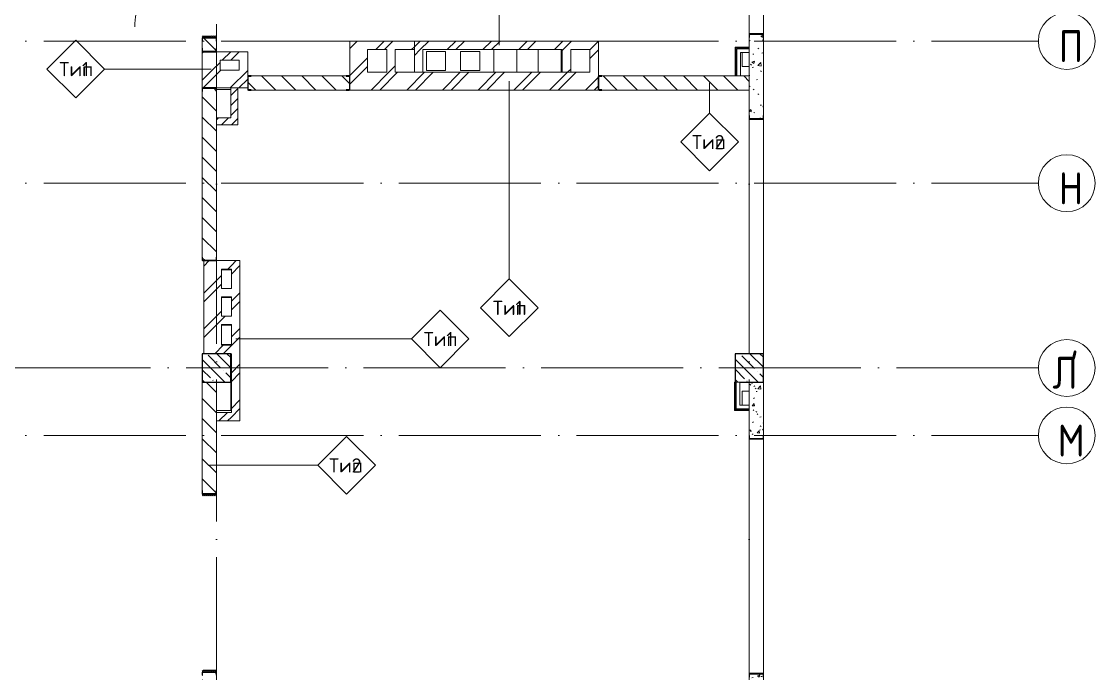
# Model space of a CAD drawing. Header units: millimetres. Extents: x -68946 to 288321, y -402657 to 324925.
# Drawn here: x 171213 to 186348, y -84360 to -75185 of the extents above; entities that cross this region are included whole.
import ezdxf

# ---------------------------------------------------------------- set-up
doc = ezdxf.new("R2010")
doc.units = ezdxf.units.MM
doc.linetypes.add('ADSK_Линия сетки', pattern=[2500, 2000, -250, 0, -250])
for name, color, linetype, lineweight in [('A-DOOR-____-OTLN', 250, 'Continuous', 5), ('A-FLOR-____-OTLN', 192, 'Continuous', 9), ('A-WALL-____-IDEN', 250, 'Continuous', 9), ('A-WALL-____-MCUT', 250, 'Continuous', 13), ('A-WALL-____-PATT', 250, 'Continuous', 13), ('A-WALL-FNSH-MCUT', 250, 'Continuous', 13), ('I-WALL-____-OTLN', 250, 'Continuous', 9), ('S-COLS-____-MCUT', 250, 'Continuous', 25), ('S-COLS-____-OTLN', 250, 'Continuous', 9), ('S-GRID-____-IDEN', 250, 'Continuous', 9), ('S-GRID-____-OTLN', 250, 'Continuous', 9)]:
    doc.layers.add(name, color=color, linetype=linetype, lineweight=lineweight)
doc.styles.add('GOST Common', font='', dxfattribs={"width": 0.9, "height": 350})
doc.styles.add('ISOCPEUR_3', font='isocpeur.ttf', dxfattribs={"height": 250})
doc.styles.get('GOST Common').set_extended_font_data('GOST Common')
pattern_1 = [(135, (28708.77, -120984.93), (-141.42136, -141.42136), [])]
pattern_2 = [(50, (28708.77, -120984.93), (364.36793, -31.8783), [38.1, -419.1]), (355, (28708.77, -120984.93), (-70.48585, 382.1133), [30.48, -335.28]), (100.451, (28739.14, -120987.6), (293.885, 350.2334), [32.38, -356.18]), (46.184, (28708.77, -120883.33), (542.1585, -84.0858), [57.15, -628.65]), (96.636, (28753.95, -120890.34), (474.8049, 494.8554), [48.57, -534.27]), (351.184, (28708.8, -120883.33), (474.8102, 494.85), [45.72, -502.92]), (21, (28759.57, -120908.73), (303.22847, -204.53046), [38.1, -419.1]), (326, (28759.57, -120908.73), (123.6039, 368.37604), [30.48, -335.28]), (71.451, (28784.84, -120925.78), (426.8341, 163.8427), [32.38, -356.18]), (37.5, (28708.77, -120984.93), (6.17665, 169.11015), [16.764, -314.452, 16.764, -323.596, -336.55]), (37.5, (28708.77, -120984.93), (6.17665, 169.11015), [-671.576, 16.764, -319.786]), (7.5, (28708.77, -120984.93), (133.63888, 200.3615), [16.764, -177.292, 16.764, -306.832, -128.27]), (7.5, (28708.77, -120984.93), (133.63888, 200.3615), [-517.652, 16.764, -111.506]), (327.5, (28595.49, -120984.93), (271.18182, -11.45836), [16.764, -110.236, 16.764, -379.476, -525.78]), (327.5, (28595.49, -120984.93), (271.18182, -11.45836), [-523.24, 16.764, -509.016]), (317.5, (28544.7, -120984.93), (296.2585, 50.85285), [16.764, -148.336, 16.764, -246.38, -373.38]), (317.5, (28544.7, -120984.93), (296.2585, 50.85285), [-428.244, 16.764, -356.616])]
pattern_3 = [(45, (28708.77, -120984.93), (-251.4472, 251.4472), []), (45, (28708.77, -120603.93), (-251.4472, 251.4472), [])]
pattern_4 = [(45, (28708.77, -120984.93), (-70.71068, 70.71068), [])]

# ---------------------------------------------------------------- blocks, each defined once
blk = doc.blocks.new('Дверь_СКБ_1Ст_Фрамуга1 - Н_ВВ-9_1250x2600h_Лаборантская-42097379-АР1_Кладочный план 2 этажа С2и3')
at = {"layer": 'A-DOOR-____-OTLN'}
h = blk.add_hatch(dxfattribs=at)
h.set_pattern_fill('FP_9', color=256, style=0, pattern_type=2)
h.set_pattern_definition([(45, (-446.384, 164.685), (-14.1421, 14.1421), []), (135, (-446.384, 164.685), (-14.1421, -14.1421), [])])
h.paths.add_polyline_path([(-612, -100), (-587, -100), (-587, 100), (-612, 100)])
h = blk.add_hatch(dxfattribs=at)
h.set_pattern_fill('FP_8', color=256, style=0, pattern_type=2)
h.set_pattern_definition([(135, (1676.41, 164.685), (-14.14214, -14.14214), []), (225, (1676.41, 164.685), (14.14214, -14.14214), [])])
h.paths.add_polyline_path([(613, -100), (638, -100), (638, 100), (613, 100)])
at = {"layer": 'A-DOOR-____-OTLN', "color": 255}
blk.add_arc((-463, 100), 950, 360, 90, dxfattribs=at)
blk = doc.blocks.new('Дверь_СКБ_2Ст_Фрамуга2 - Н_ВВ-3_2500x2600h_Учебные помещения_Фрамуга слева-V1-АР1_Кладочный план 2 этажа С2и3')
at = {"layer": 'A-DOOR-____-OTLN'}
h = blk.add_hatch(dxfattribs=at)
h.set_pattern_fill('FP_5', color=256, style=0, pattern_type=2)
h.set_pattern_definition([(45, (-1071.384, 164.685), (-14.1421, 14.1421), []), (135, (-1071.384, 164.685), (-14.1421, -14.1421), [])])
h.paths.add_polyline_path([(-1212, -100), (-1212, 100), (-1237, 99), (-1237, -100)])
h = blk.add_hatch(dxfattribs=at)
h.set_pattern_fill('FP_4', color=256, style=0, pattern_type=2)
h.set_pattern_definition([(135, (1051.41, 164.685), (-14.1421, -14.1421), []), (225, (1051.41, 164.685), (14.1421, -14.1421), [])])
h.paths.add_polyline_path([(1263, -100), (1263, 100), (1238, 100), (1238, -100)])
blk = doc.blocks.new('BSC_Колонна _Прямоугольная - 400x400-V28-АР1_Кладочный план 2 этажа С2и3')
at = {"layer": 'S-COLS-____-OTLN', "lineweight": 5}
h = blk.add_hatch(dxfattribs=at)
h.set_pattern_fill('FP_69', color=256, style=0, pattern_type=2)
h.set_pattern_definition([(135, (-145250, -40925), (-142.56192, -142.56192), []), (135, (-145107.44, -40925), (-142.56192, -142.56192), [252.016, -50.403, 3.353, -47.05])])
h.paths.add_polyline_path([(-200, -200), (200, -200), (200, 200), (-200, 200), (-200, -111)])
at = {"layer": 'S-COLS-____-MCUT'}
for p, q in [((200, 200), (-200, 200)), ((-200, 200), (-200, -200)), ((200, -200), (200, 200)), ((-200, -200), (200, -200))]:
    blk.add_line(p, q, dxfattribs=at)
blk = doc.blocks.new('ADSK_КолоннаНесущая_Швеллер_Гнутый_ГОСТ 8278-83 - 200х50х4_таб_1 2-38569602-АР1_Кладочный план 2 этажа С2и3')
at = {"layer": 'S-COLS-____-MCUT'}
for p, q in [((-10.1, 90), (-10.1, -90)), ((-6.1, -90), (-6.1, 90)), ((39.9, 100), (-0.1, 100)), ((-0.1, 96), (39.9, 96)), ((39.9, 96), (39.9, 100)), ((39.9, -96), (-0.1, -96)), ((-0.1, -100), (39.9, -100)), ((39.9, -100), (39.9, -96))]:
    blk.add_line(p, q, dxfattribs=at)
for centre, radius, start, end in [((-0.1, 90), 10, 90, 180), ((-0.1, 90), 6, 90, 180), ((-0.1, -90), 10, 180, 270), ((-0.1, -90), 6, 180, 270)]:
    blk.add_arc(centre, radius, start, end, dxfattribs=at)
blk = doc.blocks.new('ADSK_КолоннаНесущая_Швеллер_Гнутый_ГОСТ 8278-83 - 200х50х4_таб_1 2-V41-АР1_Кладочный план 2 этажа С2и3')
at = {"layer": 'S-COLS-____-MCUT'}
for p, q in [((-10.1, 90), (-10.1, -90)), ((-6.1, -90), (-6.1, 90)), ((39.9, 100), (-0.1, 100)), ((-0.1, 96), (39.9, 96)), ((39.9, 96), (39.9, 100)), ((39.9, -96), (-0.1, -96)), ((-0.1, -100), (39.9, -100)), ((39.9, -100), (39.9, -96))]:
    blk.add_line(p, q, dxfattribs=at)
for centre, radius, start, end in [((-0.1, 90), 10, 90, 180), ((-0.1, 90), 6, 90, 180), ((-0.1, -90), 10, 180, 270), ((-0.1, -90), 6, 180, 270)]:
    blk.add_arc(centre, radius, start, end, dxfattribs=at)
blk = doc.blocks.new('ADSK_КолоннаНесущая_Швеллер_Гнутый_ГОСТ 8278-83 - 200х50х4_таб_1 2-V42-АР1_Кладочный план 2 этажа С2и3')
at = {"layer": 'S-COLS-____-MCUT'}
for p, q in [((-6, -90), (-6, 90)), ((0, 96), (40, 96)), ((40, 100), (20, 100)), ((40, 96), (40, 100)), ((40, -96), (0, -96)), ((20, -100), (40, -100)), ((40, -100), (40, -96))]:
    blk.add_line(p, q, dxfattribs=at)
for centre, radius, start, end in [((0, 90), 10, 90.3368, 180), ((0, 90), 6, 90, 180), ((0, -90), 10, 180, 270), ((0, -90), 6, 180, 270)]:
    blk.add_arc(centre, radius, start, end, dxfattribs=at)
blk = doc.blocks.new('ADSK_КолоннаНесущая_Швеллер_Гнутый_ГОСТ 8278-83 - 200х50х4_таб_1 2-V48-АР1_Кладочный план 2 этажа С2и3')
at = {"layer": 'S-COLS-____-MCUT'}
for p, q in [((-6, -90), (-6, 90)), ((0, 96), (40, 96)), ((40, 100), (20, 100)), ((40, 96), (40, 100)), ((40, -96), (0, -96)), ((20, -100), (40, -100)), ((40, -100), (40, -96))]:
    blk.add_line(p, q, dxfattribs=at)
for centre, radius, start, end in [((0, 90), 10, 90, 180), ((0, 90), 6, 90, 180), ((0, -90), 10, 180, 269.6632), ((0, -90), 6, 180, 270)]:
    blk.add_arc(centre, radius, start, end, dxfattribs=at)
blk = doc.blocks.new('ADSK_КолоннаНесущая_Швеллер_Гнутый_ГОСТ 8278-83 - 200х50х4_таб_1 2-V47-АР1_Кладочный план 2 этажа С2и3')
at = {"layer": 'S-COLS-____-MCUT'}
for p, q in [((-10.1, 90), (-10.1, -90)), ((-6.1, -90), (-6.1, 90)), ((39.9, 100), (-0.1, 100)), ((-0.1, 96), (39.9, 96)), ((39.9, 96), (39.9, 100)), ((39.9, -96), (-0.1, -96)), ((-0.1, -100), (39.9, -100)), ((39.9, -100), (39.9, -96))]:
    blk.add_line(p, q, dxfattribs=at)
for centre, radius, start, end in [((-0.1, 90), 10, 90, 180), ((-0.1, 90), 6, 90, 180), ((-0.1, -90), 10, 180, 270), ((-0.1, -90), 6, 180, 270)]:
    blk.add_arc(centre, radius, start, end, dxfattribs=at)
blk = doc.blocks.new('ADSK_КолоннаНесущая_Швеллер_Гнутый_ГОСТ 8278-83 - 200х50х4_таб_1 2-V46-АР1_Кладочный план 2 этажа С2и3')
at = {"layer": 'S-COLS-____-MCUT'}
for p, q in [((-6, -90), (-6, 90)), ((0, 96), (40, 96)), ((40, 100), (20, 100)), ((40, 96), (40, 100)), ((40, -96), (0, -96)), ((20, -100), (40, -100)), ((40, -100), (40, -96))]:
    blk.add_line(p, q, dxfattribs=at)
for centre, radius, start, end in [((0, 90), 10, 90, 179.9936), ((0, 90), 6, 90, 180), ((0, -90), 10, 180.0064, 270), ((0, -90), 6, 180, 270)]:
    blk.add_arc(centre, radius, start, end, dxfattribs=at)
blk = doc.blocks.new('Ось сетки - Круг_Ø8 мм-39983606-АР1_Кладочный план 2 этажа С2и3')
at = {"layer": 'S-GRID-____-IDEN'}
for start, end in [(360, 180), (180, 360)]:
    blk.add_arc((0, 0), 4, start, end, dxfattribs=at)
blk = doc.blocks.new('ADSK_Марка_Стена - Типоразмер_ADSK_Марка-30564887-АР1_Кладочный план 2 этажа С2и3')
at = {"layer": 'A-WALL-____-IDEN'}
for p, q in [((-0.16, 4.37), (-4.21, 0.31)), ((3.9, 0.31), (-0.16, 4.37)), ((-4.21, 0.31), (-0.16, -3.74)), ((-0.16, -3.74), (3.9, 0.31))]:
    blk.add_line(p, q, dxfattribs=at)

msp = doc.modelspace()

# ---------------------------------------------------------------- hatches: boundary and pattern name
at = {"layer": 'A-WALL-____-PATT', "lineweight": 15}
h = msp.add_hatch(dxfattribs=at)
h.set_pattern_fill('FP_1', color=256, style=0, pattern_type=2)
h.set_pattern_definition(pattern_1)
h.paths.add_polyline_path([(173958.7722, -75609.9347), (173958.7722, -75409.9352), (173758.7722, -75409.9352), (173758.7722, -75609.9347)])
h.paths.add_polyline_path([(173758.7722, -74159.9352), (173958.7722, -74159.9352), (173958.7722, -73659.9342), (173758.7722, -73659.9342), (173758.7722, -74129.9352)])
h = msp.add_hatch(dxfattribs=at)
h.set_pattern_fill('FP_83', color=256, style=0, pattern_type=2)
h.set_pattern_definition(pattern_2)
h.paths.add_polyline_path([(181458.7503, -76559.9342), (181658.7503, -76559.9342), (181658.7503, -75359.9342), (181458.7503, -75359.9342), (181458.7503, -76138.8683)])
h = msp.add_hatch(dxfattribs=at)
h.set_pattern_fill('FP_12', color=256, style=0, pattern_type=2)
h.set_pattern_definition(pattern_3)
h.paths.add_polyline_path([(176744.7722, -75579.9342), (176744.7722, -75459.9342), (175834.7722, -75459.9342), (175834.7722, -75579.9342), (176474.7722, -75579.9342)])
h = msp.add_hatch(dxfattribs=at)
h.set_pattern_fill('FP_12', color=256, style=0, pattern_type=2)
h.set_pattern_definition(pattern_3)
h.paths.add_polyline_path([(179334.7722, -75579.9342), (179334.7722, -75459.9342), (176744.7722, -75459.9342), (176744.7722, -75579.9342), (179214.7722, -75579.9342)])
h = msp.add_hatch(dxfattribs=at)
h.set_pattern_fill('FP_12', color=256, style=0, pattern_type=2)
h.set_pattern_definition(pattern_3)
h.paths.add_polyline_path([(174278.7722, -75729.9347), (174278.7722, -75609.9347), (173758.7722, -75609.9347), (173758.7722, -75729.9347), (174214.3859, -75729.9347)])
h = msp.add_hatch(dxfattribs=at)
h.set_pattern_fill('FP_12', color=256, style=0, pattern_type=2)
h.set_pattern_definition(pattern_3)
h.paths.add_polyline_path([(174398.7722, -75869.9347), (174398.7722, -75609.9347), (174278.7722, -75609.9347), (174278.7722, -75869.9347)])
h = msp.add_hatch(dxfattribs=at)
h.set_pattern_fill('FP_12', color=256, style=0, pattern_type=2)
h.set_pattern_definition(pattern_3)
h.paths.add_polyline_path([(176084.7722, -75899.9347), (176084.7722, -75579.9342), (175834.7722, -75579.9342), (175834.7722, -75899.9347)])
h = msp.add_hatch(dxfattribs=at)
h.set_pattern_fill('FP_12', color=256, style=0, pattern_type=2)
h.set_pattern_definition(pattern_3)
h.paths.add_polyline_path([(176474.7722, -75899.9347), (176474.7722, -75579.9342), (176354.7722, -75579.9342), (176354.7722, -75899.9347)])
h = msp.add_hatch(dxfattribs=at)
h.set_pattern_fill('FP_12', color=256, style=0, pattern_type=2)
h.set_pattern_definition(pattern_3)
h.paths.add_polyline_path([(176744.7722, -75899.9347), (176864.7722, -75899.9347), (176864.7722, -75579.9342), (176744.7722, -75579.9342)])
h = msp.add_hatch(dxfattribs=at)
h.set_pattern_fill('FP_12', color=256, style=0, pattern_type=2)
h.set_pattern_definition(pattern_3)
h.paths.add_polyline_path([(178824.7722, -75899.9347), (178944.7722, -75899.9347), (178944.7722, -75579.9342), (178824.7722, -75579.9342)])
h = msp.add_hatch(dxfattribs=at)
h.set_pattern_fill('FP_12', color=256, style=0, pattern_type=2)
h.set_pattern_definition(pattern_3)
h.paths.add_polyline_path([(179214.7722, -75899.9347), (179334.7722, -75899.9347), (179334.7722, -75579.9342), (179214.7722, -75579.9342)])
h = msp.add_hatch(dxfattribs=at)
h.set_pattern_fill('FP_12', color=256, style=0, pattern_type=2)
h.set_pattern_definition(pattern_3)
h.paths.add_polyline_path([(174008.7722, -75869.9347), (174008.7722, -75729.9347), (173758.7722, -75729.9347), (173758.7722, -75869.9347)])
h = msp.add_hatch(dxfattribs=at)
h.set_pattern_fill('FP_12', color=256, style=0, pattern_type=2)
h.set_pattern_definition(pattern_3)
h.paths.add_polyline_path([(174398.7722, -76119.9347), (174398.7722, -75869.9347), (173758.7722, -75869.9347), (173758.7722, -76119.9347), (174258.7728, -76119.9347)])
h = msp.add_hatch(dxfattribs=at)
h.set_pattern_fill('FP_1', color=256, style=0, pattern_type=2)
h.set_pattern_definition(pattern_1)
h.paths.add_polyline_path([(174926.6223, -76149.9347), (175834.7722, -76149.9347), (175834.7722, -75949.9347), (174398.7722, -75949.9347), (174398.7722, -76149.9347)])
h = msp.add_hatch(dxfattribs=at)
h.set_pattern_fill('FP_12', color=256, style=0, pattern_type=2)
h.set_pattern_definition(pattern_3)
h.paths.add_polyline_path([(175834.7722, -76149.9347), (179334.7722, -76149.9347), (179334.7722, -75899.9347), (175834.7722, -75899.9347), (175834.7722, -76138.8683)])
h = msp.add_hatch(dxfattribs=at)
h.set_pattern_fill('FP_1', color=256, style=0, pattern_type=2)
h.set_pattern_definition(pattern_1)
h.paths.add_polyline_path([(179334.7722, -76149.9347), (181458.7503, -76149.9347), (181458.7503, -75949.9347), (179334.7722, -75949.9347), (179334.7722, -76138.8683)])
h = msp.add_hatch(dxfattribs=at)
h.set_pattern_fill('FP_1', color=256, style=0, pattern_type=2)
h.set_pattern_definition(pattern_1)
h.paths.add_polyline_path([(173778.7503, -78549.9336), (173958.7722, -78549.9336), (173958.7722, -76119.9347), (173758.7722, -76119.9347), (173758.7722, -78549.9336)])
h = msp.add_hatch(dxfattribs=at)
h.set_pattern_fill('FP_16', color=94, style=0, pattern_type=2)
h.set_pattern_definition(pattern_4)
h.paths.add_polyline_path([(174258.7728, -76539.9347), (174258.7728, -76119.9347), (174158.7728, -76119.9347), (174158.7728, -76539.9347)])
h = msp.add_hatch(dxfattribs=at)
h.set_pattern_fill('FP_16', color=94, style=0, pattern_type=2)
h.set_pattern_definition(pattern_4)
h.paths.add_polyline_path([(174258.7728, -76639.9347), (174258.7728, -76539.9347), (173958.7722, -76539.9347), (173958.7722, -76639.9347)])
h = msp.add_hatch(dxfattribs=at)
h.set_pattern_fill('FP_12', color=256, style=0, pattern_type=2)
h.set_pattern_definition(pattern_3)
h.paths.add_polyline_path([(174168.7722, -78669.9336), (174168.7722, -78549.9336), (173778.7503, -78549.9336), (173778.7503, -78669.9336), (174028.7503, -78669.9336)])
h = msp.add_hatch(dxfattribs=at)
h.set_pattern_fill('FP_12', color=256, style=0, pattern_type=2)
h.set_pattern_definition(pattern_3)
h.paths.add_polyline_path([(173778.7503, -79739.9342), (174028.7503, -79739.9342), (174028.7503, -78669.9336), (173778.7503, -78669.9336), (173778.7503, -79162.8399)])
h = msp.add_hatch(dxfattribs=at)
h.set_pattern_fill('FP_12', color=256, style=0, pattern_type=2)
h.set_pattern_definition(pattern_3)
h.paths.add_polyline_path([(174168.7722, -80804.9347), (174288.7722, -80804.9347), (174288.7722, -78549.9336), (174168.7722, -78549.9336), (174168.7722, -80684.9347)])
h = msp.add_hatch(dxfattribs=at)
h.set_pattern_fill('FP_12', color=256, style=0, pattern_type=2)
h.set_pattern_definition(pattern_3)
h.paths.add_polyline_path([(174168.7722, -79449.9342), (174168.7722, -79329.9342), (174028.7503, -79329.9342), (174028.7503, -79449.9342)])
h = msp.add_hatch(dxfattribs=at)
h.set_pattern_fill('FP_12', color=256, style=0, pattern_type=2)
h.set_pattern_definition(pattern_3)
h.paths.add_polyline_path([(173778.7503, -79859.9342), (174168.7722, -79859.9342), (174168.7722, -79739.9342), (173778.7503, -79739.9342)])
h = msp.add_hatch(dxfattribs=at)
h.set_pattern_fill('FP_1', color=256, style=0, pattern_type=2)
h.set_pattern_definition(pattern_1)
h.paths.add_polyline_path([(173758.7722, -84759.9342), (173958.7722, -84759.9342), (173958.7722, -84334.9347), (173758.7722, -84334.9347), (173758.7722, -84364.9347)])
h.paths.add_polyline_path([(173958.7722, -81834.9347), (173958.7722, -80259.9342), (173758.7722, -80259.9342), (173758.7722, -81834.9347)])
h = msp.add_hatch(dxfattribs=at)
h.set_pattern_fill('FP_83', color=256, style=0, pattern_type=2)
h.set_pattern_definition(pattern_2)
h.paths.add_polyline_path([(181458.7503, -84759.9342), (181658.7503, -84759.9342), (181658.7503, -84359.9347), (181458.7503, -84359.9347)])
h.paths.add_polyline_path([(181658.7503, -81059.9347), (181658.7503, -80259.9342), (181458.7503, -80259.9342), (181458.7503, -81059.9347)])
h = msp.add_hatch(dxfattribs=at)
h.set_pattern_fill('FP_12', color=256, style=0, pattern_type=2)
h.set_pattern_definition(pattern_3)
h.paths.add_polyline_path([(174168.7722, -80804.9347), (174168.7722, -80684.9347), (173958.7722, -80684.9347), (173958.7722, -80804.9347)])
at = {"layer": 'S-COLS-____-OTLN', "lineweight": 5}
h = msp.add_hatch(dxfattribs=at)
h.set_pattern_fill('FP_40', color=256, style=0, pattern_type=2)
h.set_pattern_definition([(135, (28708.77, -120984.93), (-142.5612, -142.5612), []), (135, (28851.33, -120984.93), (-142.5612, -142.5612), [252.016, -50.403, 3.353, -47.05])])
h.paths.add_polyline_path([(181276.7722, -80259.9342), (181658.7722, -80259.9342), (181658.7722, -79859.9342), (181258.7722, -79859.9342), (181258.7722, -80259.9342), (181264.2722, -80259.9342)])

# ---------------------------------------------------------------- linework, layer by layer
at = {"layer": 'A-FLOR-____-OTLN'}
for p, q in [((176914.7722, -75874.9342), (176914.7722, -75604.9342)), ((176914.7722, -75604.9342), (177184.7722, -75604.9342)), ((177184.7722, -75604.9342), (177184.7722, -75874.9342)), ((177394.7722, -75874.9342), (177394.7722, -75604.9342)), ((177394.7722, -75604.9342), (177664.7722, -75604.9342)), ((177664.7722, -75604.9342), (177664.7722, -75874.9342)), ((177865.0874, -75899.9345), (177865.0874, -75579.9345)), ((178185.0874, -75579.9345), (178185.0874, -75899.9345)), ((178488.7722, -75899.9345), (178488.7722, -75579.9345)), ((178808.7722, -75579.9345), (178808.7722, -75899.9345)), ((181358.7509, -75818.9347), (181358.7509, -75618.9347)), ((181458.7503, -75818.9347), (181358.7509, -75818.9347)), ((177184.7722, -75874.9342), (176914.7722, -75874.9342)), ((177664.7722, -75874.9342), (177394.7722, -75874.9342)), ((173958.7722, -76139.9347), (174158.5632, -76139.9347)), ((174158.5632, -76139.9347), (174158.5632, -76539.9353)), ((174028.7503, -78678.9342), (174168.7503, -78678.9342)), ((174028.7503, -79068.9353), (174168.729, -79068.9353)), ((174028.7503, -79458.9353), (174168.729, -79458.9353)), ((174168.729, -79728.9353), (174028.7503, -79728.9353)), ((173958.9375, -80659.9347), (173958.9375, -80259.9342)), ((174158.7503, -80259.9342), (174158.7503, -80659.9347)), ((181358.7503, -80584.8142), (181358.7503, -80384.8142)), ((181358.7503, -80384.8142), (181458.7503, -80384.8142)), ((174158.7503, -80659.9347), (173958.9375, -80659.9347))]:
    msp.add_line(p, q, dxfattribs=at)
at = {"layer": 'A-WALL-____-IDEN'}
for p, q in [((177938.6191, -75519.9342), (177938.6191, -74510.5704)), ((173883.7722, -75853.4595), (172383.0732, -75853.4595)), ((178080.9809, -76024.9347), (178080.9809, -78807.576)), ((180900.8618, -76049.9347), (180900.8618, -76474.4376)), ((174228.7722, -79652.1855), (176701.3523, -79652.1855)), ((173858.7722, -81430.0224), (175384.9368, -81430.0224))]:
    msp.add_line(p, q, dxfattribs=at)
at = {"layer": 'A-WALL-____-MCUT', "color": 7, "lineweight": 15}
for p, q in [((181458.7503, -75359.9342), (181458.7503, -76559.9342)), ((181658.7503, -75359.9342), (181458.7503, -75359.9342)), ((181658.7503, -76559.9342), (181658.7503, -75359.9342)), ((173758.7722, -75439.9352), (173758.7722, -78549.9336)), ((173958.7722, -75609.9347), (173958.7722, -75439.9352)), ((175834.7722, -75459.9342), (175834.7722, -75949.9347)), ((179334.7722, -75459.9342), (175834.7722, -75459.9342)), ((176744.7722, -75899.9347), (176744.7722, -75459.9342)), ((179334.7722, -75949.9347), (179334.7722, -75459.9342)), ((174398.7722, -75609.9347), (173958.7722, -75609.9347)), ((174398.7722, -75949.9347), (174398.7722, -75609.9347)), ((176084.7722, -75899.9347), (176084.7722, -75579.9342)), ((176084.7722, -75579.9342), (176354.7722, -75579.9342)), ((176354.7722, -75579.9342), (176354.7722, -75899.9347)), ((176474.7722, -75899.9347), (176474.7722, -75579.9342)), ((176474.7722, -75579.9342), (176744.7722, -75579.9342)), ((176864.7722, -75899.9347), (176864.7722, -75579.9342)), ((176864.7722, -75579.9342), (178824.7722, -75579.9342)), ((178824.7722, -75579.9342), (178824.7722, -75899.9347)), ((178944.7722, -75579.9342), (179214.7722, -75579.9342)), ((178944.7722, -75899.9347), (178944.7722, -75579.9342)), ((179214.7722, -75579.9342), (179214.7722, -75899.9347)), ((174008.7722, -75869.9347), (174008.7722, -75729.9347)), ((174008.7722, -75729.9347), (174278.7722, -75729.9347)), ((174278.7722, -75729.9347), (174278.7722, -75869.9347)), ((174278.7722, -75869.9347), (174008.7722, -75869.9347)), ((175834.7722, -75949.9347), (174398.7722, -75949.9347)), ((176354.7722, -75899.9347), (176084.7722, -75899.9347)), ((179214.7722, -75899.9347), (176474.7722, -75899.9347)), ((181458.7503, -75949.9347), (179334.7722, -75949.9347)), ((173758.7722, -76119.9347), (174158.7728, -76119.9347)), ((173958.7722, -76539.9347), (173958.7722, -76119.9347)), ((174258.7728, -76119.9347), (174398.7722, -76119.9347)), ((174398.7722, -76119.9347), (174398.7722, -76149.9347)), ((174398.7722, -76149.9347), (181458.7503, -76149.9347)), ((181458.7503, -76559.9342), (181658.7503, -76559.9342)), ((173958.7722, -78549.9336), (173958.7722, -76639.9347)), ((173758.7722, -78549.9336), (173778.7503, -78549.9336)), ((173778.7503, -78549.9336), (173778.7503, -79859.9342)), ((174288.7722, -78549.9336), (173958.7722, -78549.9336)), ((174028.7503, -78939.9342), (174028.7503, -78669.9336)), ((174028.7503, -78669.9336), (174168.7722, -78669.9336)), ((174168.7722, -78669.9336), (174168.7722, -78939.9342)), ((174288.7722, -80804.9347), (174288.7722, -78549.9336)), ((174168.7722, -78939.9342), (174028.7503, -78939.9342)), ((174028.7503, -79329.9342), (174028.7503, -79059.9342)), ((174028.7503, -79059.9342), (174168.7722, -79059.9342)), ((174168.7722, -79059.9342), (174168.7722, -79329.9342)), ((174168.7722, -79329.9342), (174028.7503, -79329.9342)), ((174028.7503, -79739.9342), (174028.7503, -79449.9342)), ((174028.7503, -79449.9342), (174168.7722, -79449.9342)), ((174168.7722, -79449.9342), (174168.7722, -79739.9342)), ((174168.7722, -79739.9342), (174028.7503, -79739.9342)), ((174158.7722, -79859.9342), (174168.7722, -79859.9342)), ((174168.7722, -79859.9342), (174168.7722, -80684.9347)), ((173758.7722, -80259.9342), (173758.7722, -81804.9347)), ((173958.7722, -80684.9347), (173958.7722, -80259.9342)), ((181458.7503, -80259.9342), (181458.7503, -81059.9347)), ((181658.7503, -80259.9342), (181458.7503, -80259.9342)), ((181658.7503, -81059.9347), (181658.7503, -80259.9342)), ((174168.7722, -80684.9347), (173958.7722, -80684.9347)), ((173958.7722, -80804.9347), (174288.7722, -80804.9347)), ((173958.7722, -81804.9347), (173958.7722, -80804.9347)), ((181458.7503, -81059.9347), (181658.7503, -81059.9347)), ((181458.7503, -84359.9347), (181458.7503, -84759.9342)), ((181658.7503, -84359.9347), (181458.7503, -84359.9347)), ((181658.7503, -84759.9342), (181658.7503, -84359.9347))]:
    msp.add_line(p, q, dxfattribs=at)
at = {"layer": 'A-WALL-____-MCUT', "lineweight": 15}
for p, q in [((173758.7722, -75609.9347), (173958.7722, -75609.9347)), ((174398.7722, -76119.9347), (174398.7722, -75949.9347)), ((175834.7722, -76149.9347), (175834.7722, -75949.9347)), ((179334.7722, -75949.9347), (179334.7722, -76149.9347)), ((173778.7503, -78549.9336), (173958.7722, -78549.9336)), ((173958.7722, -80684.9347), (173958.7722, -80804.9347))]:
    msp.add_line(p, q, dxfattribs=at)
at = {"layer": 'A-WALL-____-MCUT', "color": 42, "lineweight": 15}
for p, q in [((181271.2503, -75949.9347), (181271.2503, -75556.4347)), ((181458.7503, -75556.4347), (181271.2503, -75556.4347)), ((181326.7722, -80259.9342), (181258.7722, -80259.9342)), ((181264.2722, -80647.3142), (181264.2722, -80259.9342)), ((181458.7732, -80647.3142), (181264.2722, -80647.3142))]:
    msp.add_line(p, q, dxfattribs=at)
at = {"layer": 'A-WALL-____-MCUT', "color": 30, "lineweight": 15}
for p, q in [((181283.7503, -75949.9347), (181283.7503, -75568.9347)), ((181458.7503, -75568.9347), (181283.7503, -75568.9347)), ((181333.7503, -75949.9347), (181333.7503, -75618.9347)), ((181333.7503, -75618.9347), (181458.7503, -75618.9347)), ((181276.7722, -80634.8142), (181276.7722, -80259.9342)), ((181326.7722, -80584.8142), (181326.7722, -80259.9342)), ((181458.7732, -80634.8142), (181276.7722, -80634.8142)), ((181458.7732, -80584.8142), (181326.7722, -80584.8142)), ((181458.7732, -80634.8142), (181458.7732, -80584.8142))]:
    msp.add_line(p, q, dxfattribs=at)
at = {"layer": 'A-WALL-____-MCUT', "color": 84, "lineweight": 15}
for p, q in [((174158.7728, -76119.9347), (174158.7728, -76539.9347)), ((174258.7728, -76639.9347), (174258.7728, -76119.9347)), ((174158.7728, -76539.9347), (173958.7722, -76539.9347)), ((173958.7722, -76639.9347), (174258.7728, -76639.9347))]:
    msp.add_line(p, q, dxfattribs=at)
at = {"layer": 'A-WALL-____-MCUT', "color": 94, "lineweight": 15}
for p, q in [((174258.7728, -76119.9347), (174158.7728, -76119.9347)), ((173958.7722, -76539.9347), (173958.7722, -76639.9347))]:
    msp.add_line(p, q, dxfattribs=at)
at = {"layer": 'A-WALL-FNSH-MCUT', "lineweight": 15}
for p, q in [((181258.7503, -75543.9347), (181258.7503, -75949.9347)), ((181458.7503, -75543.9347), (181258.7503, -75543.9347)), ((181251.7722, -80259.9342), (181251.7722, -80659.8142)), ((181258.7722, -80259.9342), (181251.7722, -80259.9342)), ((181251.7722, -80659.8142), (181458.7732, -80659.8142)), ((181458.7732, -80659.8142), (181458.7732, -80634.8142))]:
    msp.add_line(p, q, dxfattribs=at)
at = {"layer": 'I-WALL-____-OTLN', "lineweight": 15}
for p, q in [((181458.7503, -75359.9342), (181458.7503, -73659.9342)), ((181658.7503, -73659.9342), (181658.7503, -75359.9342)), ((181458.7503, -79859.9342), (181458.7503, -76559.9342)), ((181658.7503, -76559.9342), (181658.7503, -79859.9342)), ((181458.7503, -84359.9347), (181458.7503, -81059.9347)), ((181658.7503, -81059.9347), (181658.7503, -84359.9347))]:
    msp.add_line(p, q, dxfattribs=at)
at = {"layer": 'S-COLS-____-MCUT'}
for p, q in [((181658.7722, -79859.9342), (181258.7722, -79859.9342)), ((181258.7722, -79859.9342), (181258.7722, -80259.9342)), ((181658.7722, -80259.9342), (181658.7722, -79859.9342)), ((181326.7722, -80259.9342), (181658.7722, -80259.9342))]:
    msp.add_line(p, q, dxfattribs=at)
at = {"layer": 'S-COLS-____-OTLN'}
for p, q in [((181258.7722, -80259.9342), (181264.2722, -80259.9342)), ((181264.2722, -80259.9342), (181276.7722, -80259.9342)), ((181276.7722, -80259.9342), (181326.7722, -80259.9342))]:
    msp.add_line(p, q, dxfattribs=at)
at = {"layer": 'S-GRID-____-OTLN', "linetype": 'ADSK_Линия сетки'}
for p, q in [((173958.7722, -124723.7741), (173958.7722, -59782.9296)), ((181458.7722, -124723.7741), (181458.7722, -59782.9296)), ((94022.7944, -75459.9342), (185529.6518, -75459.9342)), ((94022.7944, -77459.9342), (185529.6518, -77459.9342)), ((185529.6518, -80059.9342), (128028.7722, -80059.9342)), ((94022.7944, -81009.9342), (185529.6518, -81009.9342))]:
    msp.add_line(p, q, dxfattribs=at)

# ---------------------------------------------------------------- block references
at = {"layer": 'A-DOOR-____-OTLN', "color": 255, "rotation": 89.99999999999993}
for name, p in [('Дверь_СКБ_1Ст_Фрамуга1 - Н_ВВ-9_1250x2600h_Лаборантская-42097379-АР1_Кладочный план 2 этажа С2и3', (173858.7722, -74797.4352)), ('Дверь_СКБ_2Ст_Фрамуга2 - Н_ВВ-3_2500x2600h_Учебные помещения_Фрамуга слева-V1-АР1_Кладочный план 2 этажа С2и3', (173858.7722, -83097.4347))]:
    msp.add_blockref(name, p, dxfattribs=at)
at = {"layer": 'A-WALL-____-IDEN', "xscale": 99.99999999999993, "yscale": 99.99999999999993, "zscale": 99.99999999999993}
for p in [(171992.9813, -75884.7095), (180916.4868, -76911.4045), (178096.6059, -79244.5429), (177122.6942, -79683.4355), (175806.2787, -81461.2724)]:
    msp.add_blockref('ADSK_Марка_Стена - Типоразмер_ADSK_Марка-30564887-АР1_Кладочный план 2 этажа С2и3', p, dxfattribs=at)
at = {"layer": 'S-COLS-____-OTLN'}
for name, p, rotation in [('ADSK_КолоннаНесущая_Швеллер_Гнутый_ГОСТ 8278-83 - 200х50х4_таб_1 2-38569602-АР1_Кладочный план 2 этажа С2и3', (181558.7503, -75370.0342), 269.9999999999649), ('ADSK_КолоннаНесущая_Швеллер_Гнутый_ГОСТ 8278-83 - 200х50х4_таб_1 2-V46-АР1_Кладочный план 2 этажа С2и3', (173858.7722, -75420.0347), 269.9999999999995), ('ADSK_КолоннаНесущая_Швеллер_Гнутый_ГОСТ 8278-83 - 200х50х4_таб_1 2-V41-АР1_Кладочный план 2 этажа С2и3', (173858.7722, -75599.8347), 90.00000000000044), ('ADSK_КолоннаНесущая_Швеллер_Гнутый_ГОСТ 8278-83 - 200х50х4_таб_1 2-V41-АР1_Кладочный план 2 этажа С2и3', (175824.6722, -76049.9347), 180), ('ADSK_КолоннаНесущая_Швеллер_Гнутый_ГОСТ 8278-83 - 200х50х4_таб_1 2-V47-АР1_Кладочный план 2 этажа С2и3', (173858.7503, -76130.0347), 269.9999999999995), ('ADSK_КолоннаНесущая_Швеллер_Гнутый_ГОСТ 8278-83 - 200х50х4_таб_1 2-38569602-АР1_Кладочный план 2 этажа С2и3', (181558.7503, -76549.8342), 89.99999999996523), ('ADSK_КолоннаНесущая_Швеллер_Гнутый_ГОСТ 8278-83 - 200х50х4_таб_1 2-V41-АР1_Кладочный план 2 этажа С2и3', (173858.7503, -78539.8342), 90.00000000000044), ('ADSK_КолоннаНесущая_Швеллер_Гнутый_ГОСТ 8278-83 - 200х50х4_таб_1 2-38569602-АР1_Кладочный план 2 этажа С2и3', (181558.7503, -81049.8347), 89.99999999996523), ('ADSK_КолоннаНесущая_Швеллер_Гнутый_ГОСТ 8278-83 - 200х50х4_таб_1 2-V42-АР1_Кладочный план 2 этажа С2и3', (173858.7503, -81824.8347), 90.00000000000044), ('ADSK_КолоннаНесущая_Швеллер_Гнутый_ГОСТ 8278-83 - 200х50х4_таб_1 2-V48-АР1_Кладочный план 2 этажа С2и3', (173858.7503, -84345.0347), 269.9999999999995), ('ADSK_КолоннаНесущая_Швеллер_Гнутый_ГОСТ 8278-83 - 200х50х4_таб_1 2-38569602-АР1_Кладочный план 2 этажа С2и3', (181558.7503, -84370.0347), 269.9999999999649)]:
    msp.add_blockref(name, p, dxfattribs=dict(at, rotation=rotation))
for name, p in [('ADSK_КолоннаНесущая_Швеллер_Гнутый_ГОСТ 8278-83 - 200х50х4_таб_1 2-V47-АР1_Кладочный план 2 этажа С2и3', (174408.8722, -76049.9347)), ('ADSK_КолоннаНесущая_Швеллер_Гнутый_ГОСТ 8278-83 - 200х50х4_таб_1 2-V47-АР1_Кладочный план 2 этажа С2и3', (179344.8722, -76049.9347)), ('BSC_Колонна _Прямоугольная - 400x400-V28-АР1_Кладочный план 2 этажа С2и3', (173958.7722, -80059.9342))]:
    msp.add_blockref(name, p, dxfattribs=at)
at = {"layer": 'S-GRID-____-IDEN', "xscale": 99.99999999999993, "yscale": 99.99999999999993, "zscale": 99.99999999999993}
for p, rotation in [((185929.6518, -75459.9342), 269.9999999999994), ((185929.6518, -77459.9342), 269.9999999999994), ((185929.6518, -80059.9342), 89.9999999999998), ((185929.6518, -81009.9342), 269.9999999999994)]:
    msp.add_blockref('Ось сетки - Круг_Ø8 мм-39983606-АР1_Кладочный план 2 этажа С2и3', p, dxfattribs=dict(at, rotation=rotation))

# ---------------------------------------------------------------- texts
at = {"layer": 'A-WALL-____-IDEN', "char_height": 200, "attachment_point": 1, "style": 'ISOCPEUR_3'}
for s, insert, width in [('Тип', (171744.7005, -75755.0408), 387.215062), (' 1', (172064.1848, -75755.0408), 190.801625), ('Тип', (180652.106, -76781.7359), 387.215062), (' 2', (180971.5903, -76781.7359), 230.084312), ('Тип', (177848.325, -79114.8743), 387.215062), (' 1', (178167.8094, -79114.8743), 190.801625), ('Тип', (176874.4133, -79553.7669), 387.215062), (' 1', (177193.8977, -79553.7669), 190.801625), ('Тип', (175541.8978, -81331.6037), 387.215062), (' 2', (175861.3822, -81331.6037), 230.084312)]:
    msp.add_mtext(s, dxfattribs=dict(at, insert=insert, width=width))
at = {"layer": 'S-GRID-____-IDEN', "color": 18, "true_color": 0x000000, "char_height": 450, "attachment_point": 1, "style": 'GOST Common'}
for s, insert, width in [('\\fGOST Common|b0|i0|c204|p34|;\\W.9;П', (185816.3289, -75307.3472), 310.253062), ('\\fGOST Common|b0|i0|c204|p34|;\\W.9;Н', (185816.3289, -77307.3472), 310.253062), ('\\fGOST Common|b0|i0|c204|p34|;\\W.9;Л', (185727.5247, -79902.7086), 303.037875), ("\\fGOST Common|b0|i0|c204|p34|;\\W.9;'", (185977.5559, -79902.7086), 137.088562), ('\\fGOST Common|b0|i0|c204|p34|;\\W.9;М', (185801.4789, -80857.3472), 346.329)]:
    msp.add_mtext(s, dxfattribs=dict(at, insert=insert, width=width))

doc.saveas('drawing.dxf')
